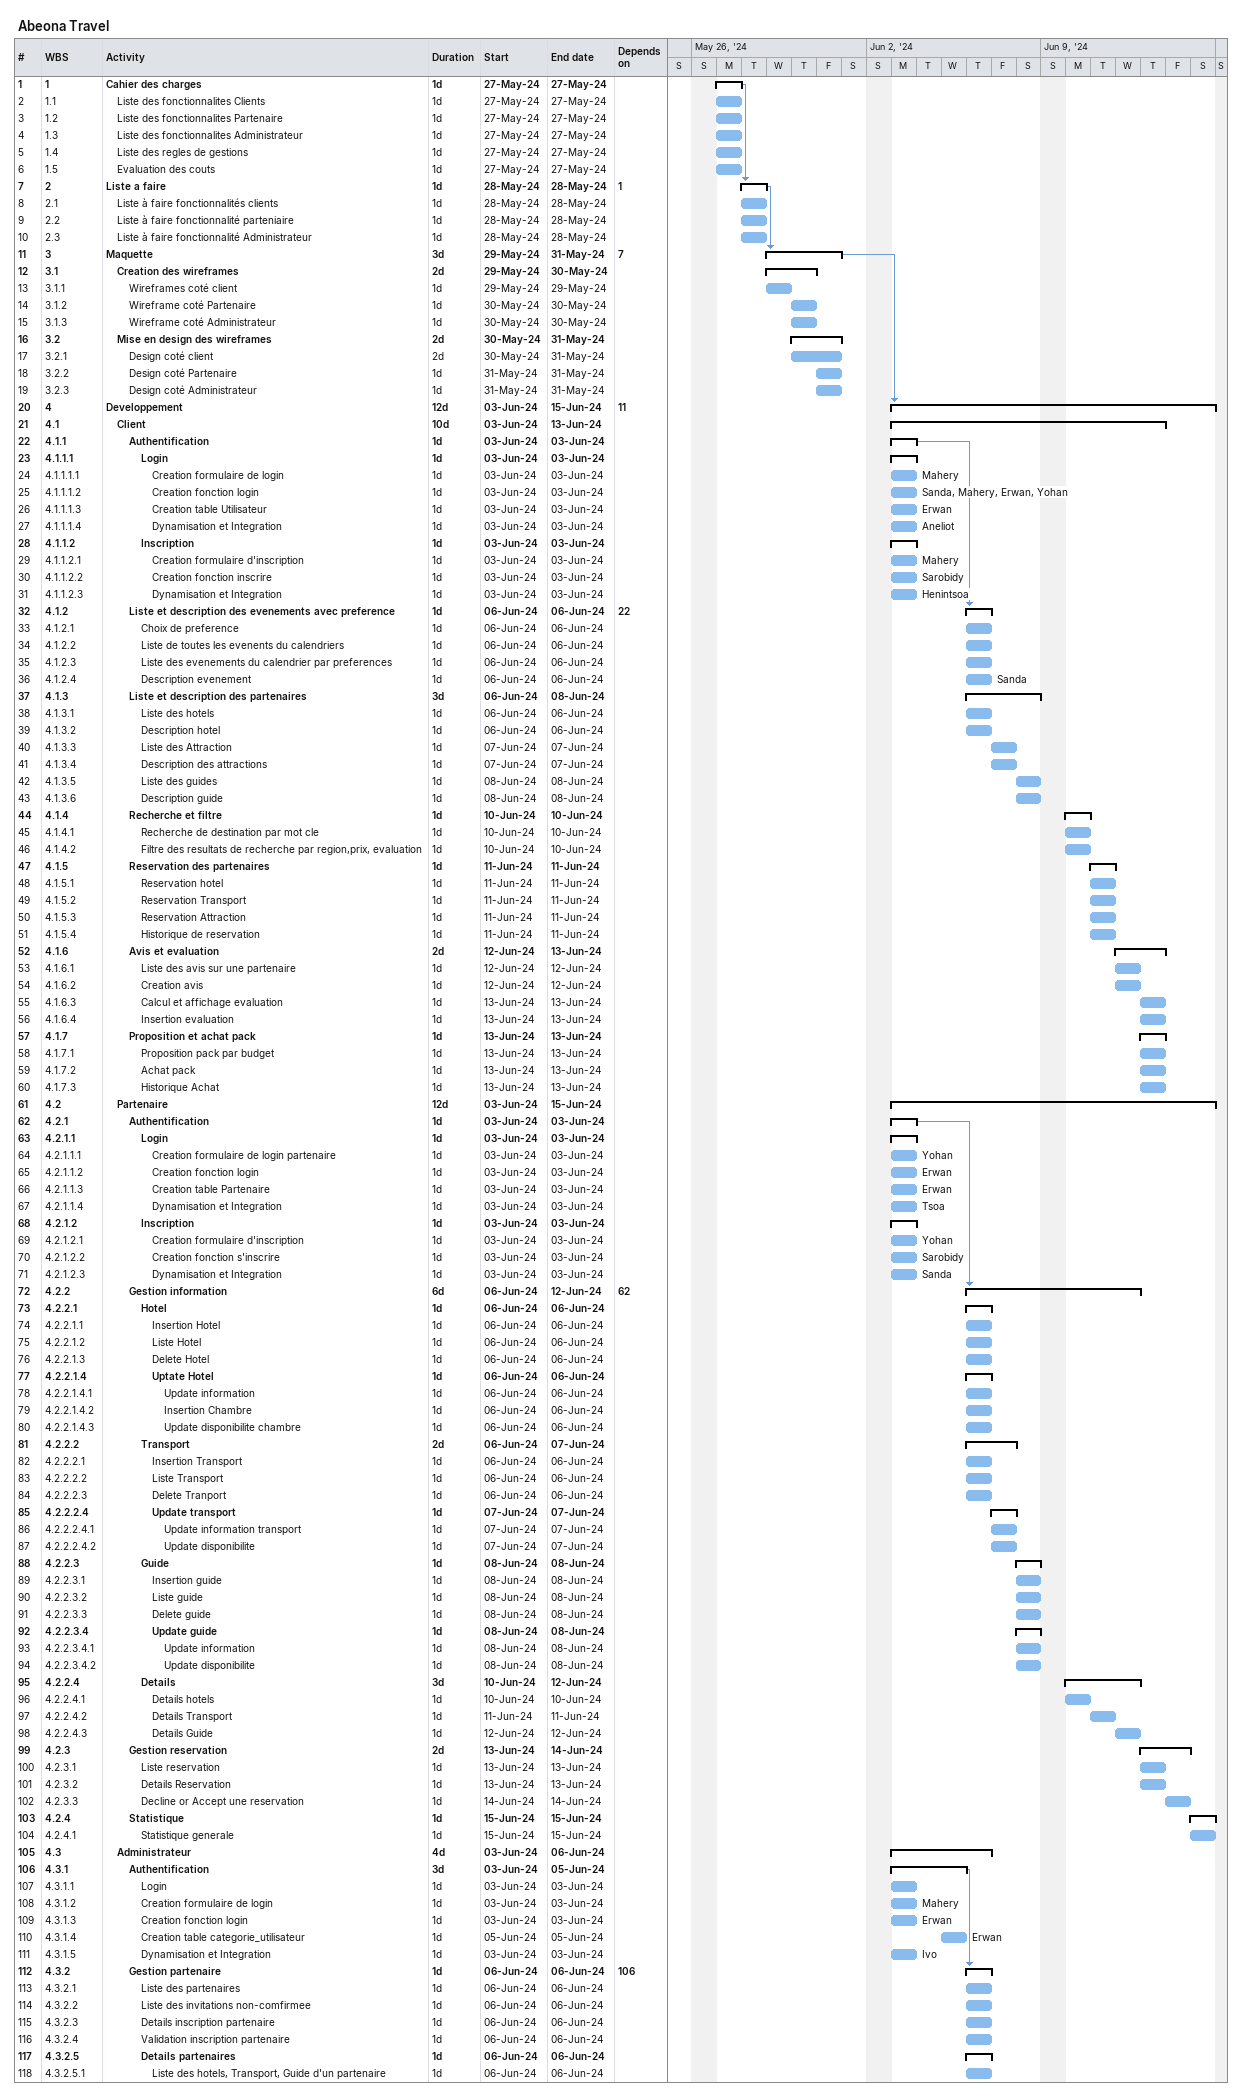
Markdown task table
Abeona Travel

| ID | WBS | Task | Duration | Start | Finish | Predecessors | Resources |
|---|---|---|---|---|---|---|---|
| 1 | 1 | **Cahier des charges** | 1d | 2024-05-27 | 2024-05-27 |  |  |
| 2 | 1.1 | Liste des fonctionnalites Clients | 1d | 2024-05-27 | 2024-05-27 |  |  |
| 3 | 1.2 | Liste des fonctionnalites Partenaire | 1d | 2024-05-27 | 2024-05-27 |  |  |
| 4 | 1.3 | Liste des fonctionnalites Administrateur | 1d | 2024-05-27 | 2024-05-27 |  |  |
| 5 | 1.4 | Liste des regles de gestions | 1d | 2024-05-27 | 2024-05-27 |  |  |
| 6 | 1.5 | Evaluation des couts | 1d | 2024-05-27 | 2024-05-27 |  |  |
| 7 | 2 | **Liste a faire** | 1d | 2024-05-28 | 2024-05-28 | 1 |  |
| 8 | 2.1 | Liste à faire fonctionnalités clients | 1d | 2024-05-28 | 2024-05-28 |  |  |
| 9 | 2.2 | Liste à faire fonctionnalité parteniaire | 1d | 2024-05-28 | 2024-05-28 |  |  |
| 10 | 2.3 | Liste à faire fonctionnalité Administrateur | 1d | 2024-05-28 | 2024-05-28 |  |  |
| 11 | 3 | **Maquette** | 3d | 2024-05-29 | 2024-05-31 | 7 |  |
| 12 | 3.1 | **Creation des wireframes** | 2d | 2024-05-29 | 2024-05-30 |  |  |
| 13 | 3.1.1 | Wireframes coté client | 1d | 2024-05-29 | 2024-05-29 |  |  |
| 14 | 3.1.2 | Wireframe coté Partenaire | 1d | 2024-05-30 | 2024-05-30 |  |  |
| 15 | 3.1.3 | Wireframe coté Administrateur | 1d | 2024-05-30 | 2024-05-30 |  |  |
| 16 | 3.2 | **Mise en design des wireframes** | 2d | 2024-05-30 | 2024-05-31 |  |  |
| 17 | 3.2.1 | Design coté client | 2d | 2024-05-30 | 2024-05-31 |  |  |
| 18 | 3.2.2 | Design coté Partenaire | 1d | 2024-05-31 | 2024-05-31 |  |  |
| 19 | 3.2.3 | Design coté Administrateur | 1d | 2024-05-31 | 2024-05-31 |  |  |
| 20 | 4 | **Developpement** | 12d | 2024-06-03 | 2024-06-15 | 11 |  |
| 21 | 4.1 | **Client** | 10d | 2024-06-03 | 2024-06-13 |  |  |
| 22 | 4.1.1 | **Authentification** | 1d | 2024-06-03 | 2024-06-03 |  |  |
| 23 | 4.1.1.1 | **Login** | 1d | 2024-06-03 | 2024-06-03 |  |  |
| 24 | 4.1.1.1.1 | Creation formulaire de login | 1d | 2024-06-03 | 2024-06-03 |  | Mahery |
| 25 | 4.1.1.1.2 | Creation fonction login | 1d | 2024-06-03 | 2024-06-03 |  | Sanda, Mahery, Erwan, Yohan |
| 26 | 4.1.1.1.3 | Creation table Utilisateur | 1d | 2024-06-03 | 2024-06-03 |  | Erwan |
| 27 | 4.1.1.1.4 | Dynamisation et Integration | 1d | 2024-06-03 | 2024-06-03 |  | Aneliot |
| 28 | 4.1.1.2 | **Inscription** | 1d | 2024-06-03 | 2024-06-03 |  |  |
| 29 | 4.1.1.2.1 | Creation formulaire d'inscription | 1d | 2024-06-03 | 2024-06-03 |  | Mahery |
| 30 | 4.1.1.2.2 | Creation fonction inscrire | 1d | 2024-06-03 | 2024-06-03 |  | Sarobidy |
| 31 | 4.1.1.2.3 | Dynamisation et Integration | 1d | 2024-06-03 | 2024-06-03 |  | Henintsoa |
| 32 | 4.1.2 | **Liste et description des evenements avec preference** | 1d | 2024-06-06 | 2024-06-06 | 22 |  |
| 33 | 4.1.2.1 | Choix de preference | 1d | 2024-06-06 | 2024-06-06 |  |  |
| 34 | 4.1.2.2 | Liste de toutes les evenents du calendriers | 1d | 2024-06-06 | 2024-06-06 |  |  |
| 35 | 4.1.2.3 | Liste des evenements du calendrier par preferences | 1d | 2024-06-06 | 2024-06-06 |  |  |
| 36 | 4.1.2.4 | Description evenement | 1d | 2024-06-06 | 2024-06-06 |  | Sanda |
| 37 | 4.1.3 | **Liste et description des partenaires** | 3d | 2024-06-06 | 2024-06-08 |  |  |
| 38 | 4.1.3.1 | Liste des hotels | 1d | 2024-06-06 | 2024-06-06 |  |  |
| 39 | 4.1.3.2 | Description hotel | 1d | 2024-06-06 | 2024-06-06 |  |  |
| 40 | 4.1.3.3 | Liste des Attraction | 1d | 2024-06-07 | 2024-06-07 |  |  |
| 41 | 4.1.3.4 | Description des attractions | 1d | 2024-06-07 | 2024-06-07 |  |  |
| 42 | 4.1.3.5 | Liste des guides | 1d | 2024-06-08 | 2024-06-08 |  |  |
| 43 | 4.1.3.6 | Description guide | 1d | 2024-06-08 | 2024-06-08 |  |  |
| 44 | 4.1.4 | **Recherche et filtre** | 1d | 2024-06-10 | 2024-06-10 |  |  |
| 45 | 4.1.4.1 | Recherche de destination par mot cle | 1d | 2024-06-10 | 2024-06-10 |  |  |
| 46 | 4.1.4.2 | Filtre des resultats de recherche par region,prix, evaluation | 1d | 2024-06-10 | 2024-06-10 |  |  |
| 47 | 4.1.5 | **Reservation des partenaires** | 1d | 2024-06-11 | 2024-06-11 |  |  |
| 48 | 4.1.5.1 | Reservation hotel | 1d | 2024-06-11 | 2024-06-11 |  |  |
| 49 | 4.1.5.2 | Reservation Transport | 1d | 2024-06-11 | 2024-06-11 |  |  |
| 50 | 4.1.5.3 | Reservation Attraction | 1d | 2024-06-11 | 2024-06-11 |  |  |
| 51 | 4.1.5.4 | Historique de reservation | 1d | 2024-06-11 | 2024-06-11 |  |  |
| 52 | 4.1.6 | **Avis et evaluation** | 2d | 2024-06-12 | 2024-06-13 |  |  |
| 53 | 4.1.6.1 | Liste des avis sur une partenaire | 1d | 2024-06-12 | 2024-06-12 |  |  |
| 54 | 4.1.6.2 | Creation avis | 1d | 2024-06-12 | 2024-06-12 |  |  |
| 55 | 4.1.6.3 | Calcul et affichage evaluation | 1d | 2024-06-13 | 2024-06-13 |  |  |
| 56 | 4.1.6.4 | Insertion evaluation | 1d | 2024-06-13 | 2024-06-13 |  |  |
| 57 | 4.1.7 | **Proposition et achat pack** | 1d | 2024-06-13 | 2024-06-13 |  |  |
| 58 | 4.1.7.1 | Proposition pack par budget | 1d | 2024-06-13 | 2024-06-13 |  |  |
| 59 | 4.1.7.2 | Achat pack | 1d | 2024-06-13 | 2024-06-13 |  |  |
| 60 | 4.1.7.3 | Historique Achat | 1d | 2024-06-13 | 2024-06-13 |  |  |
| 61 | 4.2 | **Partenaire** | 12d | 2024-06-03 | 2024-06-15 |  |  |
| 62 | 4.2.1 | **Authentification** | 1d | 2024-06-03 | 2024-06-03 |  |  |
| 63 | 4.2.1.1 | **Login** | 1d | 2024-06-03 | 2024-06-03 |  |  |
| 64 | 4.2.1.1.1 | Creation formulaire de login partenaire | 1d | 2024-06-03 | 2024-06-03 |  | Yohan |
| 65 | 4.2.1.1.2 | Creation fonction login | 1d | 2024-06-03 | 2024-06-03 |  | Erwan |
| 66 | 4.2.1.1.3 | Creation table Partenaire | 1d | 2024-06-03 | 2024-06-03 |  | Erwan |
| 67 | 4.2.1.1.4 | Dynamisation et Integration | 1d | 2024-06-03 | 2024-06-03 |  | Tsoa |
| 68 | 4.2.1.2 | **Inscription** | 1d | 2024-06-03 | 2024-06-03 |  |  |
| 69 | 4.2.1.2.1 | Creation formulaire d'inscription | 1d | 2024-06-03 | 2024-06-03 |  | Yohan |
| 70 | 4.2.1.2.2 | Creation fonction s'inscrire | 1d | 2024-06-03 | 2024-06-03 |  | Sarobidy |
| 71 | 4.2.1.2.3 | Dynamisation et Integration | 1d | 2024-06-03 | 2024-06-03 |  | Sanda |
| 72 | 4.2.2 | **Gestion information** | 6d | 2024-06-06 | 2024-06-12 | 62 |  |
| 73 | 4.2.2.1 | **Hotel** | 1d | 2024-06-06 | 2024-06-06 |  |  |
| 74 | 4.2.2.1.1 | Insertion Hotel | 1d | 2024-06-06 | 2024-06-06 |  |  |
| 75 | 4.2.2.1.2 | Liste Hotel | 1d | 2024-06-06 | 2024-06-06 |  |  |
| 76 | 4.2.2.1.3 | Delete Hotel | 1d | 2024-06-06 | 2024-06-06 |  |  |
| 77 | 4.2.2.1.4 | **Uptate Hotel** | 1d | 2024-06-06 | 2024-06-06 |  |  |
| 78 | 4.2.2.1.4.1 | Update information | 1d | 2024-06-06 | 2024-06-06 |  |  |
| 79 | 4.2.2.1.4.2 | Insertion Chambre | 1d | 2024-06-06 | 2024-06-06 |  |  |
| 80 | 4.2.2.1.4.3 | Update disponibilite chambre | 1d | 2024-06-06 | 2024-06-06 |  |  |
| 81 | 4.2.2.2 | **Transport** | 2d | 2024-06-06 | 2024-06-07 |  |  |
| 82 | 4.2.2.2.1 | Insertion Transport | 1d | 2024-06-06 | 2024-06-06 |  |  |
| 83 | 4.2.2.2.2 | Liste Transport | 1d | 2024-06-06 | 2024-06-06 |  |  |
| 84 | 4.2.2.2.3 | Delete Tranport | 1d | 2024-06-06 | 2024-06-06 |  |  |
| 85 | 4.2.2.2.4 | **Update transport** | 1d | 2024-06-07 | 2024-06-07 |  |  |
| 86 | 4.2.2.2.4.1 | Update information transport | 1d | 2024-06-07 | 2024-06-07 |  |  |
| 87 | 4.2.2.2.4.2 | Update disponibilite | 1d | 2024-06-07 | 2024-06-07 |  |  |
| 88 | 4.2.2.3 | **Guide** | 1d | 2024-06-08 | 2024-06-08 |  |  |
| 89 | 4.2.2.3.1 | Insertion guide | 1d | 2024-06-08 | 2024-06-08 |  |  |
| 90 | 4.2.2.3.2 | Liste guide | 1d | 2024-06-08 | 2024-06-08 |  |  |
| 91 | 4.2.2.3.3 | Delete guide | 1d | 2024-06-08 | 2024-06-08 |  |  |
| 92 | 4.2.2.3.4 | **Update guide** | 1d | 2024-06-08 | 2024-06-08 |  |  |
| 93 | 4.2.2.3.4.1 | Update information | 1d | 2024-06-08 | 2024-06-08 |  |  |
| 94 | 4.2.2.3.4.2 | Update disponibilite | 1d | 2024-06-08 | 2024-06-08 |  |  |
| 95 | 4.2.2.4 | **Details** | 3d | 2024-06-10 | 2024-06-12 |  |  |
| 96 | 4.2.2.4.1 | Details hotels | 1d | 2024-06-10 | 2024-06-10 |  |  |
| 97 | 4.2.2.4.2 | Details Transport | 1d | 2024-06-11 | 2024-06-11 |  |  |
| 98 | 4.2.2.4.3 | Details Guide | 1d | 2024-06-12 | 2024-06-12 |  |  |
| 99 | 4.2.3 | **Gestion reservation** | 2d | 2024-06-13 | 2024-06-14 |  |  |
| 100 | 4.2.3.1 | Liste reservation | 1d | 2024-06-13 | 2024-06-13 |  |  |
| 101 | 4.2.3.2 | Details Reservation | 1d | 2024-06-13 | 2024-06-13 |  |  |
| 102 | 4.2.3.3 | Decline or Accept une reservation | 1d | 2024-06-14 | 2024-06-14 |  |  |
| 103 | 4.2.4 | **Statistique** | 1d | 2024-06-15 | 2024-06-15 |  |  |
| 104 | 4.2.4.1 | Statistique generale | 1d | 2024-06-15 | 2024-06-15 |  |  |
| 105 | 4.3 | **Administrateur** | 4d | 2024-06-03 | 2024-06-06 |  |  |
| 106 | 4.3.1 | **Authentification** | 3d | 2024-06-03 | 2024-06-05 |  |  |
| 107 | 4.3.1.1 | Login | 1d | 2024-06-03 | 2024-06-03 |  |  |
| 108 | 4.3.1.2 | Creation formulaire de login | 1d | 2024-06-03 | 2024-06-03 |  | Mahery |
| 109 | 4.3.1.3 | Creation fonction login | 1d | 2024-06-03 | 2024-06-03 |  | Erwan |
| 110 | 4.3.1.4 | Creation table categorie_utilisateur | 1d | 2024-06-05 | 2024-06-05 |  | Erwan |
| 111 | 4.3.1.5 | Dynamisation et Integration | 1d | 2024-06-03 | 2024-06-03 |  | Ivo |
| 112 | 4.3.2 | **Gestion partenaire** | 1d | 2024-06-06 | 2024-06-06 | 106 |  |
| 113 | 4.3.2.1 | Liste des partenaires | 1d | 2024-06-06 | 2024-06-06 |  |  |
| 114 | 4.3.2.2 | Liste des invitations non-comfirmee | 1d | 2024-06-06 | 2024-06-06 |  |  |
| 115 | 4.3.2.3 | Details inscription partenaire | 1d | 2024-06-06 | 2024-06-06 |  |  |
| 116 | 4.3.2.4 | Validation inscription partenaire | 1d | 2024-06-06 | 2024-06-06 |  |  |
| 117 | 4.3.2.5 | **Details partenaires** | 1d | 2024-06-06 | 2024-06-06 |  |  |
| 118 | 4.3.2.5.1 | Liste des hotels, Transport, Guide d'un partenaire | 1d | 2024-06-06 | 2024-06-06 |  |  |
